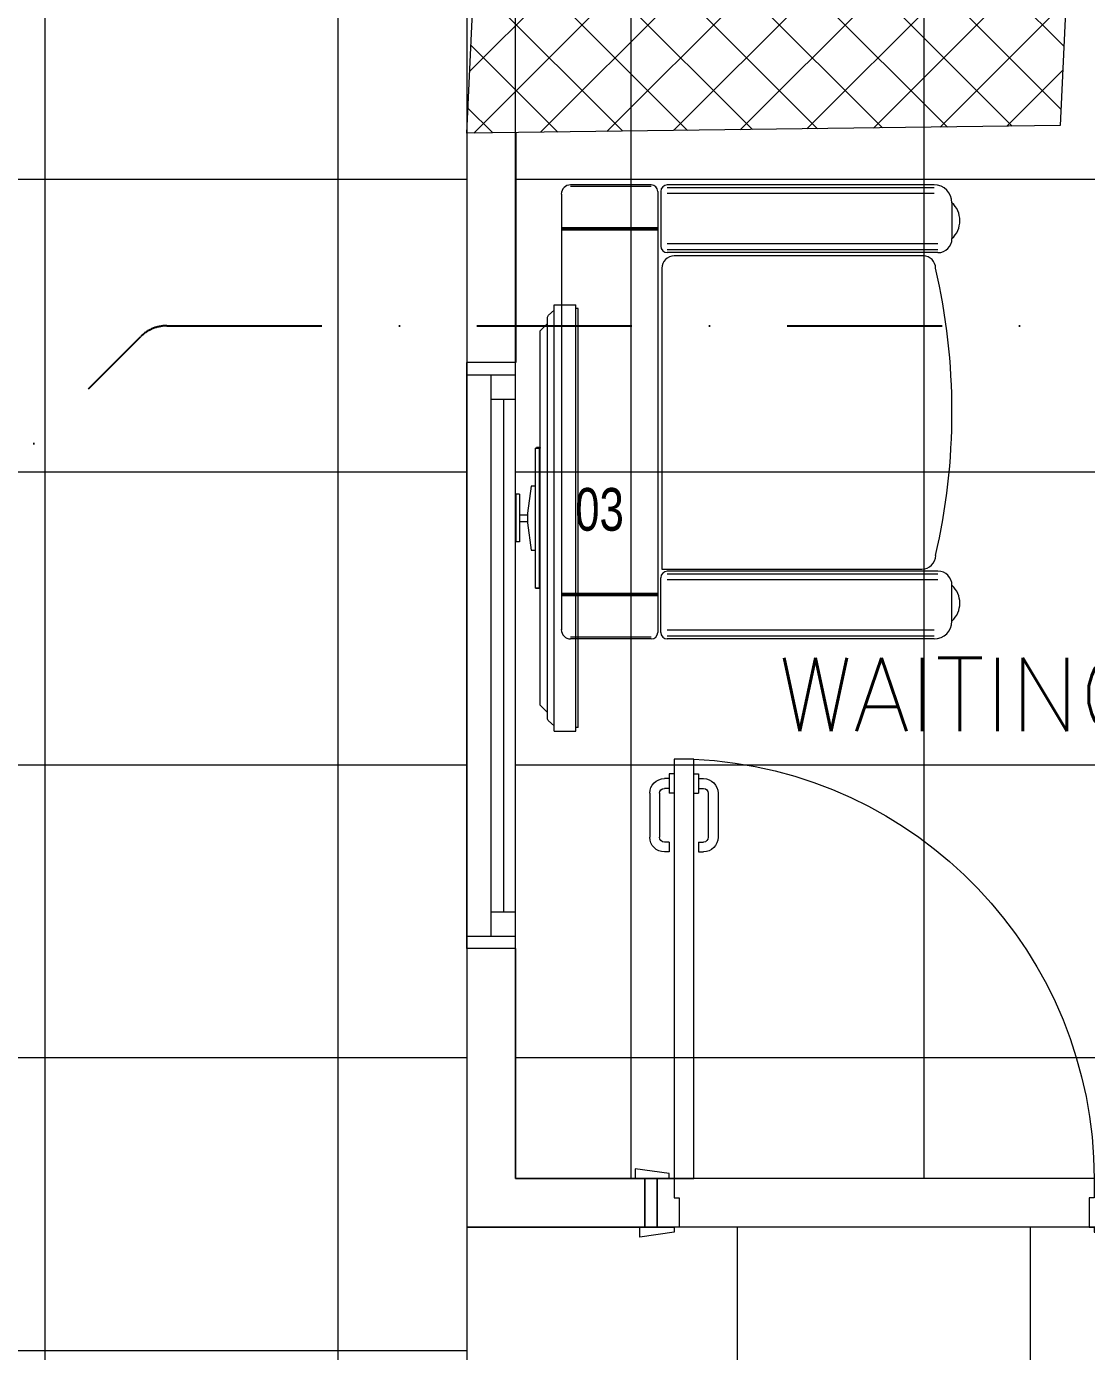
# Model space of a CAD drawing. Header units: inches. Extents: x -246178 to 57169, y -29325 to 19878.
# Drawn here: x 11362 to 13532, y -1202 to 1512 of the extents above; entities that cross this region are included whole.
import ezdxf

# ---------------------------------------------------------------- set-up
doc = ezdxf.new("R2010")
doc.units = ezdxf.units.IN
doc.header["$LTSCALE"] = 25
doc.header["$MEASUREMENT"] = 0
doc.linetypes.add('DASHDOT', pattern=[25.4, 12.7, -6.35, 0, -6.35])
doc.layers.get('0').update_dxf_attribs({"color": 8})
for name, color, linetype, lineweight in [('00-Ground Floor$0$72_EGR_BASE_TEXT', 252, 'Continuous', 5), ('00-Ground Floor$0$72_EGR_EQP_TAG', 142, 'Continuous', 5), ('00-Ground Floor$0$Aluminum', 251, 'Continuous', 5), ('00-Ground Floor$0$C-HYDR-CTCH', 251, 'Continuous', 5), ('00-Ground Floor$0$Frame', 252, 'Continuous', 9), ('00-Ground Floor$0$Hatch', 254, 'Continuous', 5), ('00-Ground Floor$0$LOADING', 253, 'Continuous', 5), ('00-Ground Floor$0$Walls', 251, 'Continuous', 5), ('00-Ground Floor$0$Wooden Joinery', 251, 'Continuous', 5), ('E-LITE-CLNG-CNDT', 6, 'DASHDOT', 35), ('F-ALRM-CLNG-CNDT', 51, 'DASHDOT', 25)]:
    doc.layers.add(name, color=color, linetype=linetype, lineweight=lineweight)
doc.styles.add('00-Ground Floor$0$SIMPLEX', font='SIMPLEX.shx', dxfattribs={"height": 150})
doc.styles.add('00-Ground Floor$0$X3G_ENTITY_257CFD', font='swisscl.ttf', dxfattribs={"height": 200})

# ---------------------------------------------------------------- blocks, each defined once
blk = doc.blocks.new('00-Ground Floor$0$single seat')
at = {"layer": '00-Ground Floor$0$LOADING'}
for p, q in [((-972558.1, -381684), (-972723.2, -381684)), ((-972558.1, -381687.4), (-972723.2, -381687.4)), ((-972544.8, -381697.3), (-972544.8, -382601.1)), ((-972538.5, -381697.3), (-972538.5, -381809.5)), ((-971978.9, -381684), (-972525.2, -381684)), ((-971978.9, -381689.9), (-972525.2, -381689.9)), ((-971978.9, -381701.7), (-972525.2, -381701.7)), ((-972742.2, -381703.1), (-972742.2, -382595.5)), ((-971942.2, -381720.6), (-971942.2, -381794)), ((-972544.8, -381772.1), (-972742.2, -381772.1)), ((-972544.8, -381774.6), (-972742.2, -381774.6)), ((-972544.8, -381777.1), (-972742.2, -381777.1)), ((-971971, -381805.1), (-972525.2, -381805.1)), ((-971971, -381816.9), (-972525.2, -381816.9)), ((-971971, -381822.8), (-972525.2, -381822.8)), ((-972001, -381829.5), (-972511, -381829.5)), ((-972536.4, -381854.9), (-972536.4, -382471.4)), ((-972538.5, -382600.9), (-972538.5, -382488.7)), ((-972536.4, -382471.4), (-972003.7, -382471.4)), ((-971971, -382475.4), (-972525.2, -382475.4)), ((-971971, -382481.3), (-972525.2, -382481.3)), ((-971971, -382493.1), (-972525.2, -382493.1)), ((-971942.2, -382577.6), (-971942.2, -382504.2)), ((-972544.8, -382521), (-972742.2, -382521)), ((-972544.8, -382523.6), (-972742.2, -382523.6)), ((-972544.8, -382526.1), (-972742.2, -382526.1)), ((-971978.9, -382596.4), (-972525.2, -382596.4)), ((-972558.1, -382610.8), (-972723.2, -382610.8)), ((-972558.1, -382614.2), (-972723.2, -382614.2)), ((-971978.9, -382608.3), (-972525.2, -382608.3)), ((-971978.9, -382614.2), (-972525.2, -382614.2))]:
    blk.add_line(p, q, dxfattribs=at)
for centre, radius, start, end in [((-972723.2, -381703.1), 19.1, 90, 180), ((-972558.1, -381697.3), 13.3, 0, 90), ((-972525.2, -381697.3), 13.3, 90, 180), ((-971978.9, -381720.6), 36.6, 0, 90), ((-971976, -381757.3), 49.9, 312.6462, 47.3538), ((-972525.2, -381809.5), 13.3, 180, 270), ((-971971, -381794), 28.8, 270, 0), ((-972511, -381854.9), 25.3, 90, 180), ((-972001, -381854.9), 25.3, 0, 90), ((-973252.2, -382149.1), 1310, 347.0217, 12.9783), ((-972003.7, -382443.3), 28.1, 270, 0), ((-972525.2, -382488.7), 13.3, 90, 180), ((-971971, -382504.2), 28.8, 0, 90), ((-971976, -382540.9), 49.9, 312.6462, 47.3538), ((-972723.2, -382595.1), 19.1, 180, 270), ((-971978.9, -382577.6), 36.6, 270, 0), ((-972558.1, -382600.9), 13.3, 270, 0), ((-972525.2, -382600.9), 13.3, 180, 270)]:
    blk.add_arc(centre, radius, start, end, dxfattribs=at)
blk = doc.blocks.new('00-Ground Floor$0$A$C72370EFE')
at = {"layer": '00-Ground Floor$0$Wooden Joinery'}
for p, q in [((-0.01, -0.04), (-0.02, -0.04)), ((-0.01, -0.03), (-0.01, -0.07)), ((0, -0.03), (-0.01, -0.03)), ((0.04, -0.03), (0.05, -0.03)), ((0.05, -0.03), (0.05, -0.07)), ((0.05, -0.04), (0.06, -0.04)), ((-0.05, -0.07), (-0.05, -0.16)), ((-0.03, -0.07), (-0.03, -0.16)), ((-0.01, -0.06), (-0.02, -0.06)), ((0, -0.07), (-0.01, -0.07)), ((0.04, -0.07), (0.05, -0.07)), ((0.05, -0.06), (0.06, -0.06)), ((0.07, -0.07), (0.07, -0.16)), ((0.09, -0.07), (0.09, -0.16)), ((-0.01, -0.17), (-0.02, -0.17)), ((-0.01, -0.19), (-0.02, -0.19)), ((-0.01, -0.17), (-0.01, -0.19)), ((0.05, -0.17), (0.06, -0.17)), ((0.05, -0.17), (0.05, -0.19)), ((0.05, -0.19), (0.06, -0.19))]:
    blk.add_line(p, q, dxfattribs=at)
for centre, radius, start, end in [((-0.02, -0.07), 0.03, 90, 180), ((0.06, -0.07), 0.03, 0, 90), ((-0.02, -0.07), 0.01, 90, 180), ((0.06, -0.07), 0.01, 0, 90), ((-0.02, -0.16), 0.03, 180, 270), ((-0.02, -0.16), 0.01, 180, 270), ((0.06, -0.16), 0.01, 270, 0), ((0.06, -0.16), 0.03, 270, 0)]:
    blk.add_arc(centre, radius, start, end, dxfattribs=at)
blk = doc.blocks.new('00-Ground Floor$0$A$C5DAD61B4')
at = {"layer": '00-Ground Floor$0$Wooden Joinery'}
for points in [[(80, 959.1), (80, 969.1), (10, 979.1), (10, 959.1)], [(940, 959.1), (940, 969.1), (1010, 979.1), (1010, 959.1)], [(70, 859.1), (70, 849.1), (0, 839.1), (0, 859.1)], [(120, 859.1), (120, 0), (80, 0), (80, 859.1)], [(950, 859.1), (950, 849.1), (1020, 839.1), (1020, 859.1)]]:
    blk.add_lwpolyline(points, close=True, dxfattribs=at)
for points in [[(45, 859.1), (45, 959.1), (20, 959.1), (20, 859.1), (45, 859.1)], [(45, 859.1), (80, 859.1), (80, 899.1), (90, 899.1), (90, 959.1), (45, 959.1), (45, 859.1)], [(975, 859.1), (940, 859.1), (940, 899.1), (930, 899.1), (930, 959.1), (975, 959.1), (975, 859.1)], [(975, 859.1), (975, 959.1), (1000, 959.1), (1000, 859.1), (975, 859.1)]]:
    blk.add_lwpolyline(points, dxfattribs=at)
blk.add_arc((80, 859.1), 860, 272.666, 0, dxfattribs=at)
at = {"layer": '00-Ground Floor$0$Wooden Joinery', "xscale": 999.9999999998854, "yscale": 999.9999999998854, "zscale": 999.9999999998854, "rotation": 180}
blk.add_blockref('00-Ground Floor$0$A$C72370EFE', (120, 0), dxfattribs=at)
blk = doc.blocks.new('00-Ground Floor$0$DM15862C-P')
at = {"lineweight": 0}
for p, q in [((-0.3835, 0), (-0.3983, -0.0149)), ((0.3835, 0), (-0.3835, 0)), ((0.3835, 0), (0.3983, -0.0149)), ((-0.4157, -0.0175), (-0.4256, -0.0287)), ((0.41, -0.0149), (-0.4099, -0.0149)), ((0.4157, -0.0175), (0.4254, -0.0287)), ((-0.4367, -0.0287), (-0.4367, -0.0734)), ((0.4365, -0.0287), (-0.4367, -0.0287)), ((0.4365, -0.0287), (0.4365, -0.0734)), ((0.4365, -0.0734), (-0.4367, -0.0734)), ((-0.4291, -0.078), (-0.4291, -0.0734)), ((0.429, -0.078), (-0.4291, -0.078)), ((0.429, -0.078), (0.429, -0.0734))]:
    blk.add_line(p, q, dxfattribs=at)
for points in [[(-0.4099, -0.0149), (-0.4121, -0.0149), (-0.4141, -0.0158), (-0.4157, -0.0175)], [(0.4157, -0.0175), (0.4141, -0.0158), (0.4121, -0.0149), (0.41, -0.0149)]]:
    blk.add_open_spline(points, degree=3, dxfattribs=at)
blk = doc.blocks.new('00-Ground Floor$0$DM15863A-P')
at = {"color": 0, "lineweight": 0}
for p, q in [((-0.1445, 0.05), (-0.1445, 0.0427)), ((-0.1445, 0.05), (-0.1431, 0.05)), ((-0.1431, 0.05), (0.1431, 0.05)), ((-0.1431, 0.0408), (-0.1431, 0.05)), ((-0.1431, 0.0489), (0.1431, 0.0489)), ((-0.1431, 0.0408), (-0.1431, 0.0405)), ((-0.1431, 0.0405), (-0.1422, 0.0405)), ((-0.1422, 0.0405), (0.1431, 0.0405)), ((-0.0658, 0.0382), (-0.0658, 0.0405)), ((-0.0658, 0.0315), (-0.0658, 0.0382)), ((-0.0098, 0.0242), (-0.0658, 0.0315)), ((0.0655, 0.0315), (0.0098, 0.0242)), ((0.0655, 0.0405), (0.0655, 0.0382)), ((0.0655, 0.0382), (0.0655, 0.0315)), ((0.1431, 0.0405), (0.1422, 0.0405)), ((0.1445, 0.05), (0.1431, 0.05)), ((0.1431, 0.0408), (0.1431, 0.05)), ((0.1445, 0.05), (0.1445, 0.0427)), ((0.0487, 0.0078), (-0.0487, 0.0078)), ((-0.0487, 0.0078), (-0.0487, 0)), ((0.0487, 0), (-0.0487, 0)), ((0.0098, 0.0242), (-0.0098, 0.0242)), ((-0.0067, 0.0078), (-0.0067, 0.0242)), ((0.0064, 0.0078), (0.0064, 0.0242)), ((0.0487, 0.0078), (0.0487, 0))]:
    blk.add_line(p, q, dxfattribs=at)
for points in [[(-0.1445, 0.0427), (-0.1445, 0.0419), (-0.1434, 0.0408), (-0.1431, 0.0408)], [(0.1431, 0.0405), (0.1431, 0.0408), (0.1442, 0.0419), (0.1442, 0.0424), (0.1445, 0.0427)]]:
    blk.add_lwpolyline(points, dxfattribs=at)
blk = doc.blocks.new('00-Ground Floor$0$A$C540D530E')
at = {"color": 254, "linetype": 'Continuous'}
for p, q in [((12263.3, -947.4, 0), (12263.3, -2747.4, 0)), ((48817.9, -947.4, 0), (12263.3, -947.4, 0)), ((12817.9, -2747.4), (12817.9, -947.4)), ((13417.9, -2747.4), (13417.9, -947.4))]:
    blk.add_line(p, q, dxfattribs=at)
blk = doc.blocks.new('00-Ground Floor$0$A$C0D461753')
at = {"color": 254, "linetype": 'Continuous'}
for p, q in [((11400, -2747.4), (11400, 3782.6)), ((12000, -2747.4), (12000, 3782.6)), ((12263.3, 3782.6, 0), (12263.3, -2747.4, 0)), ((5457.9, 1200), (12263.3, 1200)), ((5457.9, 600), (12263.3, 600)), ((5457.9, 0), (12263.3, 0)), ((5457.9, -600), (12263.3, -600)), ((5457.9, -1200), (12263.3, -1200))]:
    blk.add_line(p, q, dxfattribs=at)
blk = doc.blocks.new('00-Ground Floor$0$A$C50F0168F')
at = {"color": 254}
for p, q in [((12363.3, -847.4, 0), (12363.3, 2532.6, 0)), ((15517.9, -847.4, 0), (12363.3, -847.4, 0))]:
    blk.add_line(p, q, dxfattribs=at)
at = {"color": 254, "linetype": 'Continuous'}
for p, q in [((12600, -847.4), (12600, 2532.6)), ((13200, -847.4), (13200, 2532.6)), ((12363.3, 1200), (15517.9, 1200)), ((12363.3, 600), (15517.9, 600)), ((12363.3, 0), (15517.9, 0)), ((12363.3, -600), (15517.9, -600))]:
    blk.add_line(p, q, dxfattribs=at)
blk = doc.blocks.new('00-Ground Floor$0$A$Ce9e1c4c3')
at = {"layer": '00-Ground Floor$0$Frame'}
for name in ['00-Ground Floor$0$A$C0D461753', '00-Ground Floor$0$A$C50F0168F', '00-Ground Floor$0$A$C540D530E']:
    blk.add_blockref(name, (-100000, 0), dxfattribs=at)
blk = doc.blocks.new('00-Ground Floor')
at = {"layer": '00-Ground Floor$0$Hatch'}
h = blk.add_hatch(dxfattribs=at)
h.set_pattern_fill('ANSI37', color=256, scale=30)
h.set_pattern_definition([(45, (-1981.42, -13099.68), (-67.35192, 67.35192), []), (135, (-1981.42, -13099.68), (-67.35192, -67.35192), [])])
h.paths.add_polyline_path([(48971.2, 8818.2), (48367.3, 8810.1), (48371.2, 8521.7), (48975.1, 8529.8)])
h.paths.add_polyline_path([(41810.5, 8810.5), (41227, 8805), (41207, 8513.7), (41790.5, 8519.1)])
h.paths.add_polyline_path([(27433.5, 8803.1), (26834.4, 8799), (26828.7, 8506), (27427.8, 8510)])
h.paths.add_polyline_path([(34618.7, 8805.3), (34017.5, 8797.8), (34009.3, 8512.1), (34610.5, 8519.6)])
h.paths.add_polyline_path([(20214.3, 8812.4), (19607.8, 8790.5), (19622.4, 8498), (20228.8, 8519.8)])
h.paths.add_polyline_path([(13477.7, 8802), (12255.7, 8825.9), (12249.3, 8529.8), (13471.3, 8505.8)])
h.paths.add_polyline_path([(13491.8, 1601.9), (12276.8, 1586.2), (12263.3, 1293.7), (13478.3, 1309.4)])
h.paths.add_polyline_path([(13465.7, -5591.3), (12262.6, -5607.3), (12256.9, -5900.3), (13460, -5884.3)])
h.paths.add_polyline_path([(13484.2, -12790), (12287.5, -12801.4), (12290.4, -13095.9), (13487, -13084.4)])
h.paths.add_polyline_path([(5849.2, -12787.9), (5245.6, -12791.6), (5256.3, -13077.1), (5859.8, -13073.4)])
h.paths.add_polyline_path([(5833.8, -5589.9), (5236.9, -5588.3), (5236.8, -5889.5), (5833.6, -5891)])
h.paths.add_polyline_path([(5843.6, 1599.7), (5224.3, 1600.9), (5213.7, 1298), (5833, 1296.7)])
h.paths.add_polyline_path([(5820.3, 8779.1), (5219.7, 8793.5), (5216, 8503.9), (5816.7, 8489.4)])
h.paths.add_polyline_path([(-1378.8, 8777.2), (-1981.4, 8799.9), (-1979.5, 8511.6), (-1376.9, 8488.9)])
h.paths.add_polyline_path([(-1371.1, -5601.1), (-1973.1, -5608.1), (-1969.7, -5899.7), (-1367.7, -5892.7)])
h.paths.add_polyline_path([(-1353.5, -12795.7), (-1951.9, -12796.7), (-1947.1, -13097.4), (-1348.7, -13096.4)])
h.paths.add_polyline_path([(20233.2, -12782.5), (19627.5, -12795.4), (19633.2, -13096.6), (20238.9, -13083.7)])
h.paths.add_polyline_path([(20226.6, -5590), (19632.3, -5607.6), (19634.4, -5904.1), (20228.7, -5886.6)])
h.paths.add_polyline_path([(20217.9, 1618), (19619, 1610.4), (19623, 1310.2), (20221.9, 1317.9)])
h.paths.add_polyline_path([(27418.3, 1602.8), (26816.3, 1607.5), (26820.6, 1315.3), (27422.5, 1310.7)])
h.paths.add_polyline_path([(27422, -5579.9), (26818.1, -5597.5), (26831.6, -5897.5), (27431.7, -5876.5)])
h.paths.add_polyline_path([(27438.1, -12795.9), (26834.3, -12789.3), (26831.9, -13075), (27435.7, -13081.6)])
h.paths.add_polyline_path([(34636.6, -12785.4), (34039.3, -12800), (34048.3, -13099.7), (34645.6, -13085.1)])
h.paths.add_polyline_path([(34629.3, -5597.1), (34028, -5595.2), (34029.2, -5892.4), (34630.4, -5894.3)])
h.paths.add_polyline_path([(34592.8, 1606.7), (34012, 1611.4), (34031.7, 1321.6), (34612.5, 1316.9)])
h.paths.add_polyline_path([(41796.2, 1606), (41198.6, 1619.8), (41200.6, 1327.8), (41798.2, 1314.1)])
h.paths.add_polyline_path([(41797.2, -5592.6), (41228.8, -5600.2), (41230.6, -5894.3), (41799, -5886.7)])
h.paths.add_polyline_path([(41834.3, -12789.7), (41229, -12792.4), (41230.4, -13096.9), (41835.6, -13094.3)])
h.paths.add_polyline_path([(49008.5, -12790.2), (48420.5, -12774.1), (48407.3, -13081.4), (48995.3, -13097.4)])
h.paths.add_polyline_path([(48992.7, -5590.8), (48389.5, -5589.7), (48387.5, -5886.2), (48990.7, -5887.3)])
at = {"layer": '00-Ground Floor$0$Aluminum'}
for p, q in [((12263.3, -376.2), (12263.3, 823.8)), ((12363.3, -376.2), (12363.3, 823.8)), ((12263.3, 798.8), (12363.3, 798.8)), ((12313.3, -351.2), (12313.3, 798.8)), ((12313.3, 748.8), (12363.3, 748.8)), ((12338.3, 748.8), (12338.3, -301.2)), ((12313.3, -301.2), (12363.3, -301.2)), ((12263.3, -351.2), (12363.3, -351.2))]:
    blk.add_line(p, q, dxfattribs=at)
at = {"layer": '00-Ground Floor$0$C-HYDR-CTCH', "flags": 128}
blk.add_lwpolyline([(12276.8, 1586.2), (13491.8, 1601.9), (13478.3, 1309.4), (12263.3, 1293.7), (12276.8, 1586.2)], dxfattribs=at)
at = {"layer": '00-Ground Floor$0$Walls'}
for p, q in [((12263.3, 2632.6, 0), (12263.3, 823.8, 0)), ((12363.4, 1295), (12363.4, 823.8)), ((12363.4, 823.8), (12263.3, 823.8)), ((12263.3, -376.2, 0), (12263.3, -947.4, 0)), ((12363.4, -376.2), (12263.3, -376.2)), ((12363.3, -376.2), (12363.3, -847.4)), ((12363.3, -847.4), (12627.9, -847.4, 0)), ((12627.9, -847.4, 0), (12627.9, -947.4, 0)), ((12263.3, -947.4, 0), (12627.9, -947.4, 0))]:
    blk.add_line(p, q, dxfattribs=at)
at = {"color": 254}
blk.add_blockref('00-Ground Floor$0$A$Ce9e1c4c3', (100000, 0), dxfattribs=at)
at = {"layer": '00-Ground Floor$0$LOADING'}
blk.add_blockref('00-Ground Floor$0$single seat', (985199.1, 382872), dxfattribs=at)
at = {"layer": '00-Ground Floor$0$LOADING', "xscale": -1000, "yscale": 1000, "zscale": 1000}
for name, p, rotation in [('00-Ground Floor$0$DM15862C-P', (12413.4, 505.4), 90), ('00-Ground Floor$0$DM15863A-P', (12363.4, 505.4), 270)]:
    blk.add_blockref(name, p, dxfattribs=dict(at, rotation=rotation))
at = {"layer": '00-Ground Floor$0$Wooden Joinery', "xscale": -1, "rotation": 180}
blk.add_blockref('00-Ground Floor$0$A$C5DAD61B4', (12607.9, 11.6, 0), dxfattribs=at)
at = {"layer": '00-Ground Floor$0$72_EGR_BASE_TEXT', "insert": (13774.7, 218.9), "char_height": 150, "attachment_point": 2, "style": '00-Ground Floor$0$SIMPLEX'}
blk.add_mtext('WAITING AREA VIP', dxfattribs=at)
at = {"layer": '00-Ground Floor$0$72_EGR_EQP_TAG', "insert": (12535.1, 567, 0), "char_height": 87.47, "attachment_point": 2, "style": '00-Ground Floor$0$X3G_ENTITY_257CFD'}
blk.add_mtext('03', dxfattribs=at)

msp = doc.modelspace()

# ---------------------------------------------------------------- linework, layer by layer
at = {"layer": 'F-ALRM-CLNG-CNDT'}
msp.add_lwpolyline([(9512.8, 299.3), (10986.7, 299.3, 0.198912), (11039.8, 321.3), (11595.8, 877.3, -0.198912), (11648.9, 899.3), (13888.6, 899.3)], format="xyb", dxfattribs=at)

# ---------------------------------------------------------------- block references
at = {"layer": 'E-LITE-CLNG-CNDT'}
msp.add_blockref('00-Ground Floor', (0, 0), dxfattribs=at)

doc.saveas('drawing.dxf')
